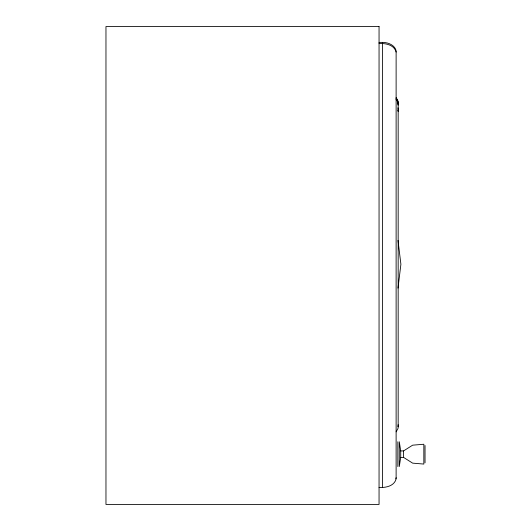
<?xml version="1.0" encoding="UTF-8"?>
<svg xmlns="http://www.w3.org/2000/svg" width="531" height="531" viewBox="0 0 531 531"><rect width="100%" height="100%" fill="white"/><g stroke="black" fill="none" stroke-linecap="round" stroke-linejoin="round"><path stroke-width="0.8" d="M397.998 288.114L400.898 264.265L397.998 240.41M400.713 457.397L399.279 466.55L399.279 441.765L400.713 450.919L400.713 457.397L403.573 457.397L412.647 463.145L423.838 464.067L423.838 444.248L412.647 445.17L403.573 450.919L400.713 450.919M396.119 431.842L397.938 428.563A8.947 7.773 0 0 0 398.111 425.922M379.054 487.385C385.493 487.949 394.248 486.15 396.119 478.949L396.119 50.81A13.779 9.744 0 0 0 382.466 42.38L379.054 42.38M379.054 43.615C385.493 43.051 394.248 44.85 396.119 52.051M396.119 97.923L397.938 101.202A6.784 6.784 0 0 1 398.111 103.844A13.421 9.492 0 0 0 396.119 97.923L396.531 99.164M397.938 110.594L398.17 111.324L397.998 107.78M397.938 102.437A8.947 7.773 0 0 1 398.111 105.078A6.784 6.784 0 0 0 397.938 102.437L396.119 99.158L396.531 100.399M425.032 445.482L425.032 462.833M403.573 450.919L403.573 457.397M398.17 102.961L398.17 426.805M397.852 441.765L397.852 466.55M382.466 42.38L382.466 487.385M396.119 477.714A13.779 9.744 0 0 1 395.801 478.856M398.111 424.681A13.421 9.492 0 0 1 398.111 426.453M379.054 26.55L105.968 26.55L105.968 504.45L379.054 504.45L379.054 26.55"/></g></svg>
